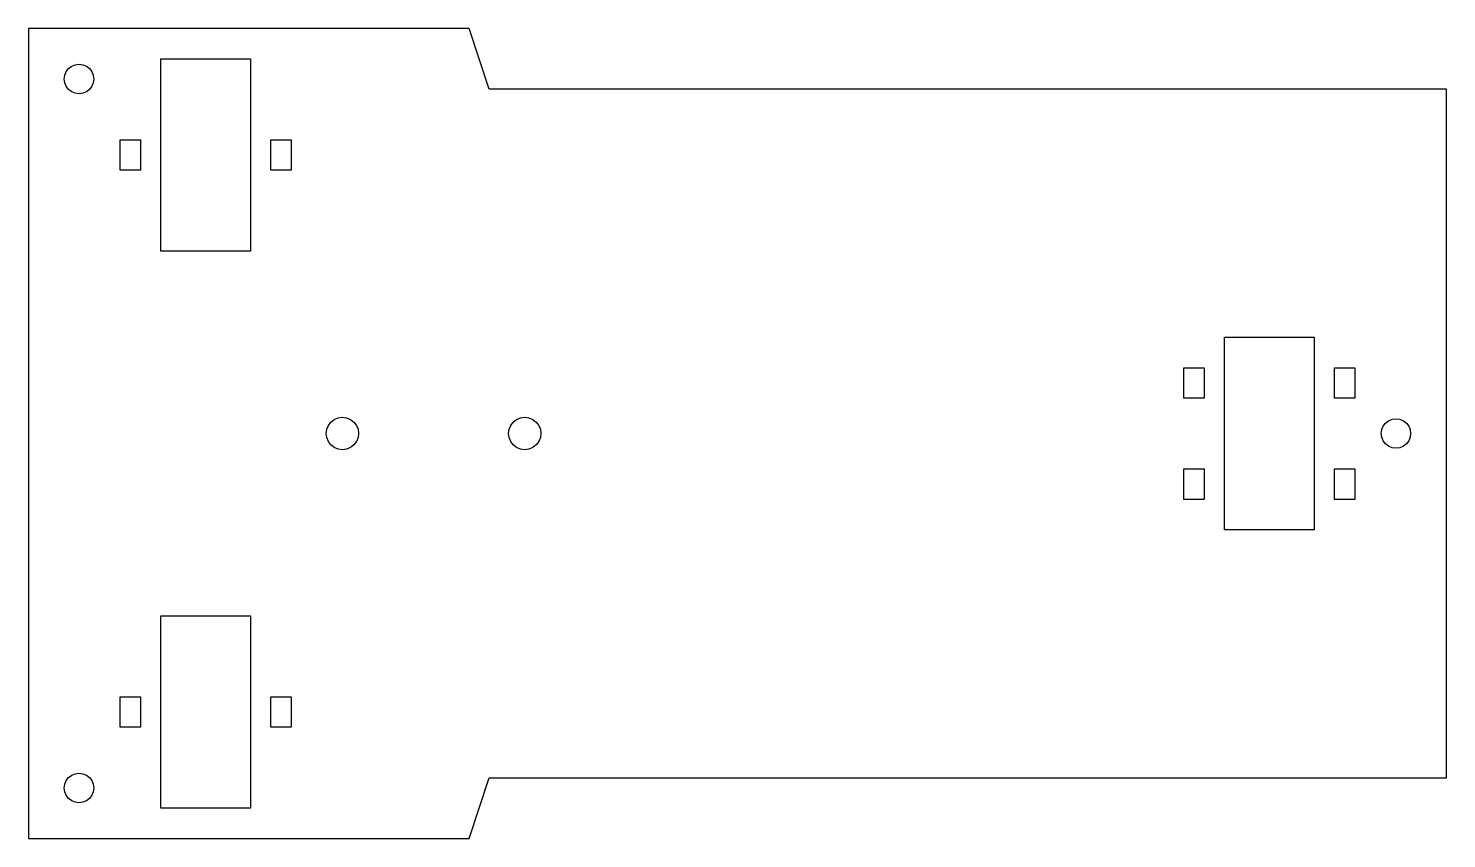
# Model space of a CAD drawing. Header units: metres. Extents: x 17 to 157, y -873 to -793.
import ezdxf

# ---------------------------------------------------------------- set-up
doc = ezdxf.new("R2010")
doc.units = ezdxf.units.M

msp = doc.modelspace()

# ---------------------------------------------------------------- linework, layer by layer
at = {"layer": 'COMPONENT0'}
for points in [[(17.3, -793, 0), (17.3, -873, 0), (60.8, -873, 0), (62.8, -867, 0), (157.3, -867, 0), (157.3, -799, 0), (62.8, -799, 0), (60.8, -793, 0), (17.3, -793, 0)], [(21.58, -796.74, 0), (21.93, -796.6, 0), (22.3, -796.55, 0), (22.68, -796.6, 0), (23.03, -796.74, 0), (23.33, -796.97, 0), (23.56, -797.27, 0), (23.7, -797.62, 0), (23.75, -798, 0), (23.7, -798.37, 0), (23.56, -798.72, 0), (23.33, -799.02, 0), (23.03, -799.25, 0), (22.68, -799.4, 0), (22.3, -799.45, 0), (21.93, -799.4, 0), (21.58, -799.25, 0), (21.28, -799.02, 0), (21.05, -798.72, 0), (20.9, -798.37, 0), (20.85, -798, 0), (20.9, -797.62, 0), (21.05, -797.27, 0), (21.28, -796.97, 0), (21.58, -796.74, 0)], [(39.23, -796, 0), (39.23, -815, 0), (30.37, -815, 0), (30.37, -796, 0), (39.23, -796, 0)], [(28.37, -804, 0), (28.37, -807, 0), (26.37, -807, 0), (26.37, -804, 0), (28.37, -804, 0)], [(41.23, -807, 0), (41.23, -804, 0), (43.23, -804, 0), (43.23, -807, 0), (41.23, -807, 0)], [(144.23, -823.5, 0), (144.23, -842.5, 0), (135.37, -842.5, 0), (135.37, -823.5, 0), (144.23, -823.5, 0)], [(131.37, -829.5, 0), (131.37, -826.5, 0), (133.37, -826.5, 0), (133.37, -829.5, 0), (131.37, -829.5, 0)], [(146.23, -829.5, 0), (146.23, -826.5, 0), (148.23, -826.5, 0), (148.23, -829.5, 0), (146.23, -829.5, 0)], [(47.89, -834.54, 0), (47.5, -834.38, 0), (47.17, -834.13, 0), (46.92, -833.8, 0), (46.76, -833.41, 0), (46.7, -833, 0), (46.76, -832.58, 0), (46.92, -832.2, 0), (47.17, -831.87, 0), (47.5, -831.61, 0), (47.89, -831.45, 0), (48.3, -831.4, 0), (48.72, -831.45, 0), (49.1, -831.61, 0), (49.43, -831.87, 0), (49.69, -832.2, 0), (49.85, -832.58, 0), (49.9, -833, 0), (49.85, -833.41, 0), (49.69, -833.8, 0), (49.43, -834.13, 0), (49.1, -834.38, 0), (48.72, -834.54, 0), (48.3, -834.6, 0), (47.89, -834.54, 0)], [(64.92, -833.8, 0), (64.76, -833.41, 0), (64.7, -833, 0), (64.76, -832.58, 0), (64.92, -832.2, 0), (65.17, -831.87, 0), (65.5, -831.61, 0), (65.89, -831.45, 0), (66.3, -831.4, 0), (66.72, -831.45, 0), (67.1, -831.61, 0), (67.43, -831.87, 0), (67.69, -832.2, 0), (67.85, -832.58, 0), (67.9, -833, 0), (67.85, -833.41, 0), (67.69, -833.8, 0), (67.43, -834.13, 0), (67.1, -834.38, 0), (66.72, -834.54, 0), (66.3, -834.6, 0), (65.89, -834.54, 0), (65.5, -834.38, 0), (65.17, -834.13, 0), (64.92, -833.8, 0)], [(150.9, -832.62, 0), (151.05, -832.27, 0), (151.28, -831.97, 0), (151.58, -831.74, 0), (151.93, -831.6, 0), (152.3, -831.55, 0), (152.68, -831.6, 0), (153.03, -831.74, 0), (153.33, -831.97, 0), (153.56, -832.27, 0), (153.7, -832.62, 0), (153.75, -833, 0), (153.7, -833.37, 0), (153.56, -833.72, 0), (153.33, -834.02, 0), (153.03, -834.25, 0), (152.68, -834.4, 0), (152.3, -834.45, 0), (151.93, -834.4, 0), (151.58, -834.25, 0), (151.28, -834.02, 0), (151.05, -833.72, 0), (150.9, -833.37, 0), (150.85, -833, 0), (150.9, -832.62, 0)], [(133.37, -839.5, 0), (131.37, -839.5, 0), (131.37, -836.5, 0), (133.37, -836.5, 0), (133.37, -839.5, 0)], [(148.23, -836.5, 0), (148.23, -839.5, 0), (146.23, -839.5, 0), (146.23, -836.5, 0), (148.23, -836.5, 0)], [(30.37, -870, 0), (30.37, -851, 0), (39.23, -851, 0), (39.23, -870, 0), (30.37, -870, 0)], [(26.37, -859, 0), (28.37, -859, 0), (28.37, -862, 0), (26.37, -862, 0), (26.37, -859, 0)], [(43.23, -859, 0), (43.23, -862, 0), (41.23, -862, 0), (41.23, -859, 0), (43.23, -859, 0)], [(21.58, -866.74, 0), (21.93, -866.6, 0), (22.3, -866.55, 0), (22.68, -866.6, 0), (23.03, -866.74, 0), (23.33, -866.97, 0), (23.56, -867.27, 0), (23.7, -867.62, 0), (23.75, -868, 0), (23.7, -868.37, 0), (23.56, -868.72, 0), (23.33, -869.02, 0), (23.03, -869.25, 0), (22.68, -869.4, 0), (22.3, -869.45, 0), (21.93, -869.4, 0), (21.58, -869.25, 0), (21.28, -869.02, 0), (21.05, -868.72, 0), (20.9, -868.37, 0), (20.85, -868, 0), (20.9, -867.62, 0), (21.05, -867.27, 0), (21.28, -866.97, 0), (21.58, -866.74, 0)]]:
    msp.add_polyline3d(points, dxfattribs=at)

doc.saveas('drawing.dxf')
